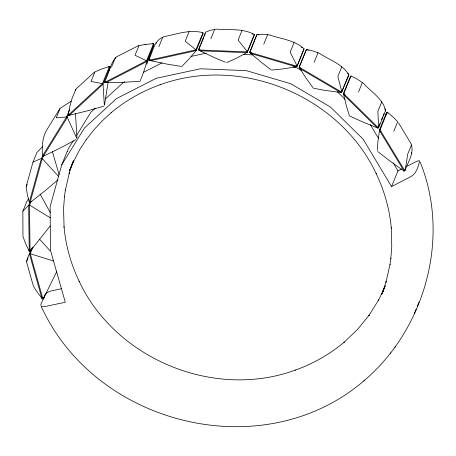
<?xml version="1.0" encoding="UTF-8"?>
<svg xmlns="http://www.w3.org/2000/svg" width="456" height="456" viewBox="0 0 456 456"><rect width="100%" height="100%" fill="white"/><g stroke="black" fill="none" stroke-linecap="round" stroke-linejoin="round"><path stroke-width="0.68" d="M377.762 151.546L389.504 160.717L404.147 171.154L404.865 170.783C407.846 162.097 414.515 153.364 411.101 143.805L398.504 122.778M350.35 77.913L350.402 76.5L350.989 75.97L356.957 78.968L363.512 83.305C371.11 92.084 382.846 98.456 385.616 110.506L378.634 127.617L378.047 128.153L362.588 121.917L349.438 115.875L346.315 105.684L343.419 93.611L350.402 76.5M28.494 198.73L26.779 201.575L22.868 211.156L22.954 236.436L25.792 244.085L29.235 251.21L30.067 251.245L50.154 226.039M377.255 150.4L377.961 141.206L379.586 129.641L386.568 112.524L387.286 112.159L392.815 116.776L397.689 121.724L393.779 131.305M64.513 196.183L63.566 208.54L64.074 227.208L64.039 226.792C65.744 245.704 70.976 264.252 79.201 281.358L79.087 281.124C115.624 359.237 214.411 399.849 295.334 370.095L295.089 370.181C312.981 363.82 329.768 354.329 344.297 342.097L343.984 342.365L357.493 329.466L369.235 315.067L368.881 315.546L378.691 299.866L378.263 300.681L383.656 289.623L381.769 294.171L385.217 285.826M390.826 258.712L391.772 246.354L391.265 227.686L391.305 228.103C389.601 209.19 384.362 190.642 376.137 173.536L376.257 173.77C339.72 95.657 240.933 55.045 160.005 84.799L160.25 84.713C142.363 91.075 125.577 100.565 111.042 112.797L111.361 112.529L102.167 120.954L93.731 130.068L86.104 139.827L86.458 139.348L79.697 149.671L71.683 165.271L73.576 160.723L69.34 170.96L73.068 161.834L69.107 173.491L69.369 172.607L65.288 190.642M108.032 82.456L104.606 104.623M109.548 70.617L109.999 67.129L109.406 66.547L101.91 68.941L94.956 71.86L91.046 81.442L102.423 83.665L103.01 84.246L104.356 105.296M64.433 196.764L65.373 190.055M389.971 264.839L390.912 258.13M75.616 90.607L75.81 89.302L76.916 88.168L94.432 72.122M390.057 264.252L385.97 282.287L386.238 281.403L382.276 293.06L384.112 288.483M57.906 179.858L46.335 189.736L30.05 202.641L29.247 202.407L40.669 161.076L42.533 155.758M30.05 202.641L41.473 161.31L43.348 155.963M385.861 115.277L386.392 113.213M26.243 186.276L32.992 162.131L36.902 152.543L42.311 146.792M67.226 151.392L61.731 164.861L50.137 206.505L50.422 250.11L65.282 302.254L45.115 306.5A6.886 2.001 -15.9 0 1 42.807 306.757C37.449 306.432 44.671 298.657 44.363 296.32M67.459 151.626L68.161 149.106L73.285 140.784M272.175 70.03L283.307 68.873L296.873 66.667L304.067 48.798C294.513 39.957 280.953 38.971 269.177 34.827L262.405 34.24L256.933 34.57L249.74 52.44L261.157 62.181L271.48 70.104M304.067 48.798L296.873 66.667L294.2 66.245L251.136 53.563L251.347 52.81L249.951 51.682M56.721 271.633L43.314 298.8L42.516 298.971L37.278 292.245L33.476 286.322L26.875 263.175L26.562 261.624L27.645 257.845L31.846 248.047M146.826 64.273L153.963 44.352L153.541 43.656L145.099 44.449L138.254 45.765L116.747 56.743C109.856 63.093 109.087 74.032 104.538 81.977L104.954 82.678L123.793 82.285L140.095 81.271M140.34 80.626L143.543 72.316L146.98 61.469L153.963 44.352M363.82 380.908L364.173 380.617C425.26 328.73 450.676 237.08 420.17 162.114M27.189 184.241L26.146 186.795L27.331 194.49L29.247 202.407M75.81 89.302L71.894 98.884L69.791 106.579L68.223 114.804L68.816 115.385L87.962 110.711L103.694 106.202M29.868 202.47L28.808 205.075L28.688 207.902L29.235 251.21M31.247 201.159L29.634 205.109L29.52 207.936L30.067 251.245L30.603 249.928M69.5 109.788L66.576 116.947L42.545 155.878L43.263 156.305L61.543 147.356L75.821 139.69M68.731 113.555L68.223 114.804L69.169 114.336L102.423 83.665L109.406 66.547L108.46 67.015M68.639 114.085L65.863 119.814L43.263 156.305M26.562 261.624L28.13 257.788M32.94 247.152L30.256 253.735L42.602 297.842L43.314 298.8L45.195 294.188M109.999 67.129L103.01 84.246L69.757 114.918L68.816 115.385M111.492 67.157L115.402 57.576M138.938 45.697L135.027 55.279L146.558 60.768L146.98 61.469L106.174 82.559L104.954 82.678M181.089 66.382L167.244 64.153L149.226 60.409L149.009 59.633C152.954 51.442 154.202 39.655 164.28 36.605C177.019 34.109 189.918 29.195 202.966 32.712L203.188 33.482L196.205 50.593L188.67 59.411L181.779 66.49M158.87 46.677L162.786 37.096M189.092 31.601L185.182 41.182L195.983 49.824L196.205 50.593L150.617 60.688L149.226 60.409M202.966 32.712L195.983 49.824L150.4 59.918L149.009 59.633M225.281 62.136L214.126 57.496L198.611 50.092L198.605 49.305L205.588 32.194L210.153 30.364L216.269 29.133C229.003 30.142 242.626 28.118 254.311 34.468L254.311 35.255L247.329 52.366L236.339 58.237L226.592 62.683M198.611 50.092L200.492 45.486M201.028 44.169L203.712 37.586M204.248 36.269L205.325 33.641M210.814 38.84L214.725 29.258M242.005 30.529L238.095 40.117L247.323 51.579L247.329 52.366L244.57 52.588L200.064 50.798L200.059 50.006L198.605 49.305M254.311 34.468L247.323 51.579L244.564 51.802L200.059 50.006M263.767 44.175L267.678 34.593M294.074 42.562L290.164 52.144L297.084 65.915L294.411 65.493L251.347 52.81M313.38 88.247L306.478 78.734L299.13 67.283L306.529 49.504L312.474 50.816L319.399 53.306C329.46 60.032 342.211 63.948 348.857 74.738L341.458 92.517L326.371 90.59L314.064 88.373M314.138 62.318L318.049 52.736M341.749 66.867L337.839 76.448L341.869 91.85L339.452 90.835L300.772 68.126L299.541 66.616M378.047 128.153L376.046 126.643L344.383 95.452L343.419 93.611L344.006 93.081L350.989 75.97M358.479 92.038L362.389 82.456M381.78 101.796L377.87 111.378L378.634 127.617L376.627 126.107L344.964 94.916L344.006 93.081M378.32 127.498L379.928 123.547M381.541 119.597L382.618 116.964M383.154 115.647L383.958 113.675M411.443 144.968L407.533 154.555L406.524 162.501L404.865 170.783L380.908 131.356L380.304 129.27L387.286 112.159L388.016 113.105M61.731 164.861L84.411 128.022L116.639 98.49L156.214 78.289L200.44 68.788L246.303 70.634L290.677 83.704L330.537 107.109L363.17 139.251L391.539 186.601L397.968 170.84L401.599 168.982M384.38 287.833L385.189 285.883M417.268 306.312L419.018 302.106M414.401 313.266L416.151 309.06M44.642 295.648L46.415 293.111L48.946 291.715A6.886 2.001 -15.9 0 1 51.471 290.928L61.68 288.648M59.827 108.716L47.498 128.74C42.191 136.857 41.832 146.513 42.545 155.878M76.676 135.272L90.841 112.267L95.384 108.106M347.626 73.228L348.857 74.738L341.458 92.517L339.042 91.502L300.361 68.793L300.772 68.126M390.45 353.371L390.838 352.858M394.97 347.329L395.358 346.811M22.868 211.156L28.808 205.075L29.634 205.109L50.257 217.814M105.632 98.713L123.069 82.736L124.779 81.863M344.383 95.452L344.964 94.916M385.035 111.042L385.616 110.506L384.659 108.67M364.173 380.617C266.053 465.154 103.267 427.739 45.013 314.23L41.365 307.025M71.216 101.186L60.158 108.306L56.248 117.887L66.576 116.947L67.3 117.374L76.802 138.396M32.992 162.131L41.467 158.363L42.271 158.597L58.613 176.466M104.538 81.977L105.758 81.858L146.558 60.768L153.541 43.656L152.327 43.77M143.646 72.236L162.045 62.837M380.304 129.27L379.586 129.641L380.196 131.721L404.147 171.154M380.196 131.721L380.908 131.356M391.539 186.601L409.659 177.276A6.886 1.556 -30.9 0 0 411.928 175.908C416.727 172.642 418.511 165.984 419.605 160.82L418.066 160.865A6.886 1.556 -30.9 0 0 416.009 161.709L406.495 166.486M191.138 56.413L206.232 53.17M53.318 260.935L30.256 253.735L29.452 253.906L41.804 298.013L42.602 297.842M145.099 44.449L146.051 44.357M243.51 54.509L252.732 54.88M28.967 250.219L29.794 250.253M258.94 34.884L256.933 34.57L249.74 52.44L251.136 53.563M301.325 47.281L302.67 47.675M293.083 66.764L297.107 67.95L301.319 70.423M29.418 201.484L30.221 201.723M308.341 50.263L306.529 49.504L306.113 50.171L299.13 67.283L300.361 68.793M43.132 155.143L43.85 155.564M337.377 91.759L344.992 99.26M69.169 114.336L69.757 114.918M39.604 239.229L50.012 250.703M41.804 298.013L42.516 298.971M370.266 124.608L378.537 138.413M393.129 162.769L397.968 170.84M105.758 81.858L106.174 82.559M40.134 194.148L50.263 212.542M52.417 151.574L59.081 174.648M411.546 152.635L411.848 153.672M155.992 42.522L156.208 43.297M150.4 59.918L150.617 60.688M75.445 113.407L76.99 137.638M252.852 33.761L252.858 34.548"/></g></svg>
